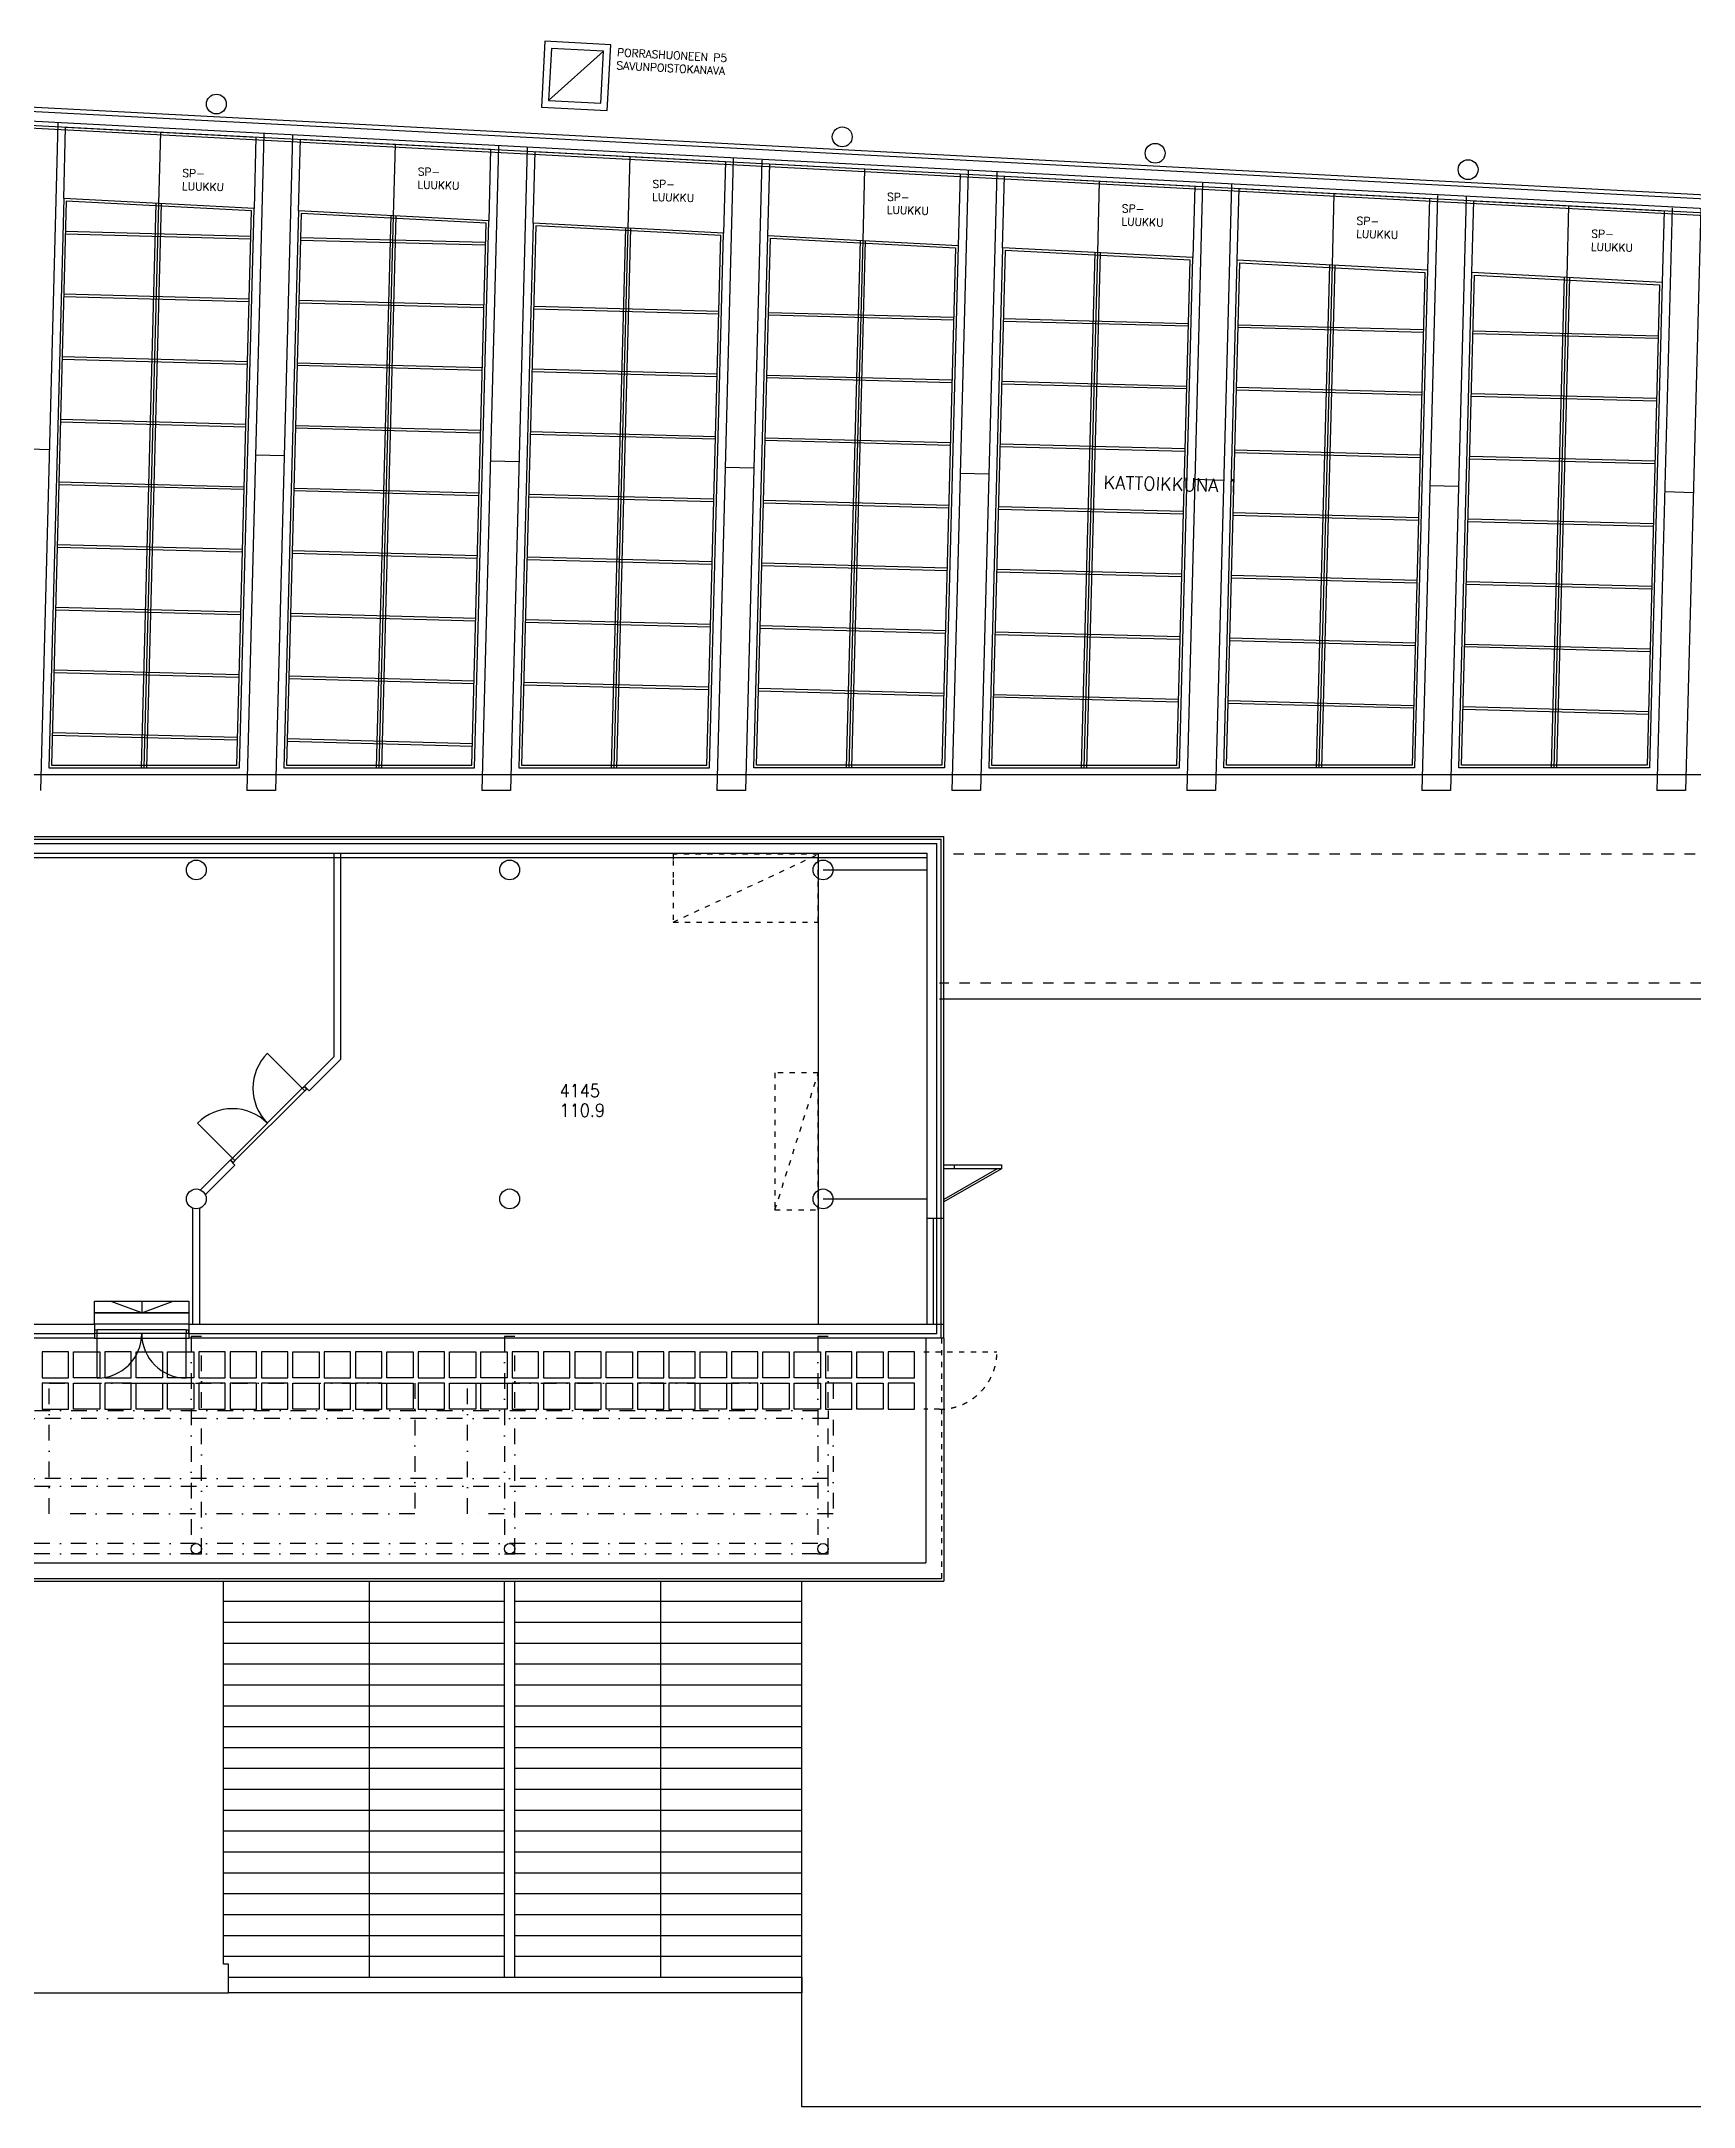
# Model space of a CAD drawing. Extents: x -405 to 153754, y -2585 to 66147.
# Drawn here: x 87033 to 118671, y -2585 to 36969 of the extents above; entities that cross this region are included whole.
import ezdxf

# ---------------------------------------------------------------- set-up
doc = ezdxf.new("R2010")
doc.units = 0
doc.header["$LTSCALE"] = 100
doc.header["$MEASUREMENT"] = 0
for name, pattern in [('KEL', [2.25, 1, -1.25]), ('KL', [4, 2, -2]), ('PKL', [7, 3, -2, 0, -2])]:
    doc.linetypes.add(name, pattern=pattern)
doc.layers.get('0').update_dxf_attribs({"linetype": 'CONTINUOUS'})
for name, color, linetype in [('ART1100T0', 7, 'CONTINUOUS'), ('ART1100T3', 7, 'CONTINUOUS'), ('ART1100TB', 7, 'CONTINUOUS'), ('ART2300T0', 7, 'CONTINUOUS'), ('fm_omat', 7, 'CONTINUOUS'), ('M00402', 7, 'CONTINUOUS'), ('M06001', 7, 'CONTINUOUS'), ('M06037', 8, 'CONTINUOUS'), ('M06051', 3, 'CONTINUOUS')]:
    doc.layers.add(name, color=color, linetype=linetype)
doc.styles.add('ROMANS', font='romans.shx')
doc.styles.get("Standard").update_dxf_attribs({"font": 'simplex.shx'})

# ---------------------------------------------------------------- blocks, each defined once
blk = doc.blocks.new('Apilari_01')
at = {"layer": 'M06001'}
blk.add_circle((0, 0), 0.5, dxfattribs=at)
blk = doc.blocks.new('TALOTIKKAAT')
for p, q in [((-38, 1100), (-673, 0)), ((-38, 1020), (-626, 0)), ((-38, 200), (38, 200))]:
    blk.add_line(p, q)
blk.add_lwpolyline([(-38, 0), (38, 0), (38, 1100), (-38, 1100)], close=True)
blk = doc.blocks.new('aioa_huone')
at = {"layer": 'ART1100T0', "width": 0.9}
blk.add_attdef('HNENUM', (56, 73), '', height=250, dxfattribs=at)
at = {"layer": 'ART1100T3', "width": 0.9}
blk.add_attdef('HNEALA', (56, -302), '', height=250, dxfattribs=at)

msp = doc.modelspace()

# ---------------------------------------------------------------- linework, layer by layer
at = {"layer": 'fm_omat'}
for p, q in [((102000, 21100), (103995, 21100)), ((102000, 14800), (103995, 14800))]:
    msp.add_line(p, q, dxfattribs=at)
at = {"layer": 'M00402'}
for p, q in [((96746, 35834), (97797, 36780)), ((87350, 35402), (87015, 22620)), ((91294, 35195), (90965, 22620)), ((91844, 35166), (91515, 22620)), ((95788, 34960), (95465, 22620)), ((96338, 34931), (96015, 22620)), ((100282, 34724), (99965, 22620)), ((100831, 34695), (100515, 22620)), ((104776, 34489), (104465, 22620)), ((105325, 34460), (105015, 22620)), ((109269, 34253), (108965, 22620)), ((109819, 34224), (109515, 22620)), ((113763, 34018), (113465, 22620)), ((114313, 33989), (114015, 22620)), ((118257, 33782), (117965, 22620)), ((118807, 33753), (118515, 22620)), ((86636, 29169), (87186, 29155)), ((91133, 29052), (91683, 29037)), ((95630, 28934), (96180, 28919)), ((100127, 28816), (100677, 28802)), ((104624, 28698), (105174, 28684)), ((109121, 28581), (109671, 28566)), ((113618, 28463), (114168, 28448)), ((118115, 28345), (118665, 28331)), ((135973, 22920), (73523, 22920)), ((91515, 22620), (90965, 22620)), ((96015, 22620), (95465, 22620)), ((100515, 22620), (99965, 22620)), ((105015, 22620), (104465, 22620)), ((109515, 22620), (108965, 22620)), ((114015, 22620), (113465, 22620)), ((118515, 22620), (117965, 22620)), ((104230, 18630), (144697, 18630)), ((88050, 12130), (89860, 12130)), ((103967, 12130), (103967, 7830)), ((104315, 12130), (104315, 7481)), ((62970, 7830), (103967, 7830)), ((62970, 7530), (104267, 7530)), ((62970, 7481), (104315, 7481)), ((93315, -105), (93315, 7481)), ((95900, -105), (95900, 7481)), ((96100, -105), (96100, 7481)), ((98895, -105), (98895, 7481)), ((90520, 7095), (95900, 7095)), ((96100, 7095), (101585, 7095)), ((90520, 6695), (95900, 6695)), ((96100, 6695), (101585, 6695)), ((90520, 6295), (95900, 6295)), ((96100, 6295), (101585, 6295)), ((90520, 5895), (95900, 5895)), ((96100, 5895), (101585, 5895)), ((90520, 5495), (95900, 5495)), ((96100, 5495), (101585, 5495)), ((90520, 5095), (95900, 5095)), ((96100, 5095), (101585, 5095)), ((90520, 4695), (95900, 4695)), ((96100, 4695), (101585, 4695)), ((90520, 4295), (95900, 4295)), ((96100, 4295), (101585, 4295)), ((90520, 3895), (95900, 3895)), ((96100, 3895), (101585, 3895)), ((90520, 3495), (95900, 3495)), ((96100, 3495), (101585, 3495)), ((90520, 3095), (95900, 3095)), ((96100, 3095), (101585, 3095)), ((90520, 2695), (95900, 2695)), ((96100, 2695), (101585, 2695)), ((90520, 2295), (95900, 2295)), ((96100, 2295), (101585, 2295)), ((90520, 1895), (95900, 1895)), ((96100, 1895), (101585, 1895)), ((90520, 1495), (95900, 1495)), ((96100, 1495), (101585, 1495)), ((90520, 1095), (95900, 1095)), ((96100, 1095), (101585, 1095)), ((90520, 695), (95900, 695)), ((96100, 695), (101585, 695)), ((90520, 295), (95900, 295)), ((96100, 295), (101585, 295))]:
    msp.add_line(p, q, dxfattribs=at)
at = {"layer": 'M00402', "linetype": 'KEL'}
for p, q in [((99130, 20100), (101910, 21400)), ((101080, 14590), (101910, 17215)), ((104267, 12130), (104267, 7530))]:
    msp.add_line(p, q, dxfattribs=at)
at = {"layer": 'M00402', "linetype": 'KL'}
for p, q in [((137897, 21400), (104315, 21400)), ((144412, 18930), (104230, 18930))]:
    msp.add_line(p, q, dxfattribs=at)
at = {"layer": 'M00402', "linetype": 'PKL'}
for p, q in [((101900, 8200), (66100, 8200)), ((101900, 8000), (66100, 8000))]:
    msp.add_line(p, q, dxfattribs=at)
at = {"layer": 'M00402', "linetype": 'KEL'}
for points in [[(99130, 20917), (99130, 20100), (101909, 20100), (101909, 21400), (99130, 21400), (99130, 21283)], [(101910, 17215), (101080, 17215), (101080, 14590), (101910, 14590)]]:
    msp.add_lwpolyline(points, close=True, dxfattribs=at)
at = {"layer": 'M00402'}
for points in [[(87050, 11371), (87550, 11371), (87550, 11871), (87050, 11871)], [(88150, 11371), (87650, 11371), (87650, 11871), (88150, 11871)], [(88250, 11371), (88750, 11371), (88750, 11871), (88250, 11871)], [(89350, 11371), (88850, 11371), (88850, 11871), (89350, 11871)], [(89950, 11371), (89450, 11371), (89450, 11871), (89950, 11871)], [(90050, 11371), (90550, 11371), (90550, 11871), (90050, 11871)], [(90650, 11371), (91150, 11371), (91150, 11871), (90650, 11871)], [(91250, 11371), (91750, 11371), (91750, 11871), (91250, 11871)], [(92350, 11371), (91850, 11371), (91850, 11871), (92350, 11871)], [(92450, 11371), (92950, 11371), (92950, 11871), (92450, 11871)], [(93050, 11371), (93550, 11371), (93550, 11871), (93050, 11871)], [(94150, 11371), (93650, 11371), (93650, 11871), (94150, 11871)], [(94250, 11371), (94750, 11371), (94750, 11871), (94250, 11871)], [(95350, 11371), (94850, 11371), (94850, 11871), (95350, 11871)], [(95950, 11371), (95450, 11371), (95450, 11871), (95950, 11871)], [(96050, 11371), (96550, 11371), (96550, 11871), (96050, 11871)], [(96650, 11371), (97150, 11371), (97150, 11871), (96650, 11871)], [(97250, 11371), (97750, 11371), (97750, 11871), (97250, 11871)], [(98350, 11371), (97850, 11371), (97850, 11871), (98350, 11871)], [(98450, 11371), (98950, 11371), (98950, 11871), (98450, 11871)], [(99050, 11371), (99550, 11371), (99550, 11871), (99050, 11871)], [(100150, 11371), (99650, 11371), (99650, 11871), (100150, 11871)], [(100250, 11371), (100750, 11371), (100750, 11871), (100250, 11871)], [(101350, 11371), (100850, 11371), (100850, 11871), (101350, 11871)], [(101950, 11371), (101450, 11371), (101450, 11871), (101950, 11871)], [(102050, 11371), (102550, 11371), (102550, 11871), (102050, 11871)], [(103150, 11371), (102650, 11371), (102650, 11871), (103150, 11871)], [(103250, 11371), (103750, 11371), (103750, 11871), (103250, 11871)], [(87050, 10771), (87550, 10771), (87550, 11271), (87050, 11271)], [(88150, 10771), (87650, 10771), (87650, 11271), (88150, 11271)], [(88250, 10771), (88750, 10771), (88750, 11271), (88250, 11271)], [(89350, 10771), (88850, 10771), (88850, 11271), (89350, 11271)], [(89950, 10771), (89450, 10771), (89450, 11271), (89950, 11271)], [(90050, 10771), (90550, 10771), (90550, 11271), (90050, 11271)], [(90650, 10771), (91150, 10771), (91150, 11271), (90650, 11271)], [(91250, 10771), (91750, 10771), (91750, 11271), (91250, 11271)], [(92350, 10771), (91850, 10771), (91850, 11271), (92350, 11271)], [(92450, 10771), (92950, 10771), (92950, 11271), (92450, 11271)], [(93050, 10771), (93550, 10771), (93550, 11271), (93050, 11271)], [(94150, 10771), (93650, 10771), (93650, 11271), (94150, 11271)], [(94250, 10771), (94750, 10771), (94750, 11271), (94250, 11271)], [(95350, 10771), (94850, 10771), (94850, 11271), (95350, 11271)], [(95950, 10771), (95450, 10771), (95450, 11271), (95950, 11271)], [(96050, 10771), (96550, 10771), (96550, 11271), (96050, 11271)], [(96650, 10771), (97150, 10771), (97150, 11271), (96650, 11271)], [(97250, 10771), (97750, 10771), (97750, 11271), (97250, 11271)], [(98350, 10771), (97850, 10771), (97850, 11271), (98350, 11271)], [(98450, 10771), (98950, 10771), (98950, 11271), (98450, 11271)], [(99050, 10771), (99550, 10771), (99550, 11271), (99050, 11271)], [(100150, 10771), (99650, 10771), (99650, 11271), (100150, 11271)], [(100250, 10771), (100750, 10771), (100750, 11271), (100250, 11271)], [(101350, 10771), (100850, 10771), (100850, 11271), (101350, 11271)], [(101950, 10771), (101450, 10771), (101450, 11271), (101950, 11271)], [(102050, 10771), (102550, 10771), (102550, 11271), (102050, 11271)], [(103150, 10771), (102650, 10771), (102650, 11271), (103150, 11271)], [(103250, 10771), (103750, 10771), (103750, 11271), (103250, 11271)], [(90615, -105), (101595, -105), (101595, -405), (90615, -405)]]:
    msp.add_lwpolyline(points, close=True, dxfattribs=at)
at = {"layer": 'M00402', "linetype": 'PKL'}
for points in [[(89900, 8000), (90100, 8000), (90100, 12165), (89900, 12165)], [(95900, 8000), (96100, 8000), (96100, 12165), (95900, 12165)], [(101900, 8000), (102100, 8000), (102100, 12165), (101900, 12165)], [(94185, 8771), (87185, 8771), (87185, 11271), (94185, 11271)], [(102195, 8771), (95195, 8771), (95195, 11271), (102195, 11271)], [(65900, 10746), (102100, 10746), (102100, 10596), (65900, 10596)], [(65900, 9296), (102100, 9296), (102100, 9446), (65900, 9446)]]:
    msp.add_lwpolyline(points, close=True, dxfattribs=at)
at = {"layer": 'M00402', "linetype": 'KEL'}
msp.add_lwpolyline([(103930, 11871), (105330, 11871, -0.414214), (104230, 10771), (103930, 10771)], format="xyb", dxfattribs=at)
at = {"layer": 'M00402'}
for points in [[(77480, 7481), (77480, 145), (77385, 145), (77385, -405), (90615, -405), (90615, 145), (90520, 145), (90520, 7481)], [(119005, -2585), (101595, -2585), (101595, 7481)]]:
    msp.add_lwpolyline(points, dxfattribs=at)
at = {"layer": 'M06001'}
for p, q in [((65664, 36421), (141271, 32459)), ((65667, 36471), (141223, 32512)), ((65672, 36556), (141143, 32601)), ((65681, 36741), (140968, 32795)), ((89284, 33863), (89319, 35232)), ((93778, 33628), (93814, 34996)), ((98272, 33392), (98308, 34761)), ((102766, 33157), (102802, 34525)), ((107260, 32921), (107295, 34290)), ((111753, 32686), (111788, 34054)), ((88951, 23059), (89234, 33866)), ((89001, 23058), (89284, 33863)), ((89051, 23057), (89334, 33861)), ((93452, 23059), (93728, 33631)), ((93502, 23058), (93778, 33628)), ((93551, 23057), (93828, 33625)), ((116247, 32450), (116283, 33819)), ((87494, 33280), (91042, 33188)), ((87496, 33330), (91043, 33238)), ((97952, 23059), (98222, 33395)), ((98002, 23058), (98272, 33392)), ((98052, 23057), (98322, 33390)), ((91991, 33163), (95539, 33070)), ((91993, 33213), (95540, 33120)), ((102451, 23059), (102716, 33160)), ((102501, 23058), (102766, 33157)), ((102551, 23057), (102816, 33154)), ((106951, 23059), (107210, 32924)), ((107001, 23058), (107260, 32921)), ((107051, 23057), (107310, 32919)), ((111451, 23059), (111704, 32689)), ((111501, 23058), (111753, 32686)), ((111551, 23057), (111803, 32683)), ((115951, 23059), (116197, 32453)), ((116001, 23058), (116247, 32450)), ((116051, 23057), (116297, 32448)), ((87463, 32081), (91010, 31988)), ((87464, 32131), (91011, 32038)), ((91960, 31963), (95507, 31870)), ((91961, 32013), (95508, 31920)), ((96457, 31845), (100004, 31753)), ((96458, 31895), (100005, 31802)), ((100954, 31728), (104501, 31635)), ((100955, 31778), (104502, 31685)), ((105452, 31660), (108999, 31567)), ((105450, 31610), (108998, 31517)), ((109947, 31492), (113495, 31399)), ((109949, 31542), (113496, 31449)), ((114444, 31374), (117992, 31281)), ((114446, 31424), (117993, 31331)), ((87431, 30881), (90979, 30788)), ((87433, 30931), (90980, 30838)), ((91928, 30764), (95476, 30671)), ((91930, 30814), (95477, 30721)), ((96425, 30646), (99973, 30553)), ((96427, 30696), (99974, 30603)), ((100922, 30528), (104470, 30435)), ((100924, 30578), (104471, 30485)), ((105420, 30460), (108968, 30367)), ((105419, 30410), (108966, 30317)), ((109916, 30293), (113463, 30200)), ((109917, 30343), (113465, 30250)), ((114413, 30175), (117960, 30082)), ((114414, 30225), (117961, 30132)), ((87400, 29682), (90947, 29589)), ((87401, 29732), (90949, 29639)), ((91897, 29564), (95444, 29471)), ((91898, 29614), (95446, 29521)), ((96394, 29446), (99941, 29353)), ((96395, 29496), (99943, 29403)), ((100891, 29328), (104438, 29236)), ((100892, 29378), (104440, 29286)), ((105388, 29211), (108935, 29118)), ((105389, 29261), (108936, 29168)), ((109885, 29093), (113432, 29000)), ((109886, 29143), (113433, 29050)), ((114381, 28975), (117929, 28882)), ((114383, 29025), (117930, 28932)), ((87369, 28482), (90916, 28389)), ((87370, 28532), (90917, 28439)), ((91866, 28364), (95413, 28271)), ((91867, 28414), (95414, 28321)), ((96363, 28247), (99910, 28154)), ((96364, 28297), (99911, 28204)), ((100860, 28129), (104407, 28036)), ((100861, 28179), (104408, 28086)), ((105356, 28011), (108903, 27918)), ((105357, 28061), (108905, 27968)), ((109853, 27893), (113400, 27800)), ((109854, 27943), (113402, 27850)), ((114350, 27776), (117897, 27683)), ((114351, 27826), (117899, 27733)), ((87339, 27333), (90886, 27240)), ((87337, 27283), (90885, 27190)), ((91834, 27165), (95381, 27072)), ((91836, 27215), (95383, 27122)), ((96331, 27047), (99878, 26954)), ((96332, 27097), (99880, 27004)), ((100828, 26929), (104375, 26836)), ((100829, 26979), (104377, 26886)), ((105325, 26812), (108872, 26719)), ((105326, 26862), (108873, 26769)), ((109822, 26694), (113369, 26601)), ((109823, 26744), (113370, 26651)), ((114319, 26576), (117866, 26483)), ((114320, 26626), (117867, 26533)), ((87307, 26133), (90854, 26040)), ((87306, 26083), (90853, 25990)), ((91803, 25965), (95350, 25872)), ((91804, 26015), (95351, 25922)), ((96300, 25847), (99847, 25755)), ((96301, 25897), (99848, 25805)), ((100797, 25730), (104344, 25637)), ((100798, 25780), (104345, 25687)), ((105293, 25612), (108841, 25519)), ((105295, 25662), (108842, 25569)), ((109790, 25494), (113338, 25401)), ((109792, 25544), (113339, 25451)), ((114287, 25376), (117835, 25284)), ((114289, 25426), (117836, 25334)), ((87276, 24933), (90823, 24840)), ((87274, 24883), (90822, 24790)), ((91771, 24766), (95319, 24673)), ((91773, 24816), (95320, 24723)), ((96268, 24648), (99816, 24555)), ((96270, 24698), (99817, 24605)), ((100765, 24530), (104313, 24437)), ((100767, 24580), (104314, 24487)), ((105262, 24412), (108809, 24319)), ((105263, 24462), (108810, 24369)), ((109759, 24295), (113306, 24202)), ((109760, 24345), (113307, 24252)), ((114256, 24177), (117803, 24084)), ((114257, 24227), (117804, 24134)), ((87244, 23734), (90792, 23641)), ((87243, 23684), (90790, 23591)), ((91740, 23566), (95287, 23473)), ((91741, 23616), (95289, 23523)), ((67100, 21740), (104315, 21740)), ((67100, 21690), (104265, 21690)), ((67100, 21605), (104180, 21605)), ((67100, 21420), (103995, 21420)), ((92638, 17530), (92638, 21420)), ((92768, 17476), (92768, 21420)), ((103995, 12400), (103995, 21420)), ((104180, 12215), (104180, 21605)), ((104265, 12130), (104265, 21690)), ((104315, 12130), (104315, 21740)), ((92070, 16962), (92638, 17530)), ((92162, 16870), (92768, 17476)), ((92070, 16962), (92162, 16870)), ((90080, 14972), (90649, 15540)), ((90172, 14880), (90740, 15449)), ((90649, 15540), (90740, 15449)), ((89935, 12400), (89935, 14621)), ((90065, 12400), (90065, 14621)), ((103995, 14430), (104315, 14430)), ((104113, 12400), (104113, 14430)), ((64180, 12400), (88050, 12400)), ((88050, 12400), (88050, 12130)), ((89860, 12400), (89860, 12130)), ((89860, 12400), (103995, 12400)), ((103995, 12400), (104315, 12400)), ((88050, 12215), (64180, 12215)), ((88050, 12130), (64180, 12130)), ((104180, 12215), (89860, 12215)), ((104315, 12130), (89860, 12130))]:
    msp.add_line(p, q, dxfattribs=at)
for points in [[(96610, 35711), (97868, 35645), (97934, 36903), (96676, 36969)], [(96746, 35834), (97745, 35782), (97797, 36780), (96799, 36832)], [(87177, 23058), (90826, 23058), (91107, 33768), (87462, 33959)], [(87177, 23058), (90826, 23058), (91107, 33768), (87462, 33959)], [(87228, 23108), (90778, 23108), (91056, 33721), (87511, 33906)], [(91677, 23058), (95326, 23058), (95601, 33532), (91956, 33723)], [(91677, 23058), (95326, 23058), (95601, 33532), (91956, 33723)], [(91728, 23108), (95278, 23108), (95549, 33485), (92005, 33671)], [(96177, 23058), (99826, 23058), (100095, 33297), (96450, 33488)], [(96177, 23058), (99826, 23058), (100095, 33297), (96450, 33488)], [(96228, 23108), (99778, 23108), (100043, 33250), (96498, 33435)], [(100944, 33252), (104588, 33061), (104326, 23058), (100677, 23058)], [(100944, 33252), (104588, 33061), (104326, 23058), (100677, 23058)], [(100992, 33200), (104537, 33014), (104277, 23108), (100728, 23108)], [(105176, 23058), (108826, 23058), (109082, 32826), (105437, 33017)], [(105176, 23058), (108826, 23058), (109082, 32826), (105437, 33017)], [(105228, 23108), (108777, 23108), (109031, 32779), (105486, 32964)], [(113576, 32590), (113326, 23058), (109676, 23058), (109931, 32781)], [(113576, 32590), (113326, 23058), (109676, 23058), (109931, 32781)], [(113525, 32543), (113278, 23108), (109728, 23108), (109980, 32729)], [(114425, 32546), (118070, 32355), (117826, 23058), (114177, 23058)], [(114425, 32546), (118070, 32355), (117826, 23058), (114177, 23058)], [(114474, 32493), (118018, 32307), (117778, 23108), (114228, 23108)]]:
    msp.add_lwpolyline(points, close=True, dxfattribs=at)
for points in [[(87462, 33959), (87496, 35327), (91141, 35136), (91107, 33768)], [(91956, 33723), (91992, 35092), (95636, 34901), (95601, 33532)], [(96450, 33488), (96486, 34856), (100130, 34665), (100095, 33297)], [(100944, 33252), (100979, 34621), (104624, 34430), (104588, 33061)], [(105437, 33017), (105473, 34385), (109118, 34194), (109082, 32826)], [(109931, 32781), (109965, 34150), (113610, 33959), (113576, 32590)], [(114425, 32546), (114461, 33914), (118106, 33723), (118070, 32355)]]:
    msp.add_lwpolyline(points, dxfattribs=at)
for centre in [(90000, 8100), (96000, 8100), (102000, 8100)]:
    msp.add_circle(centre, 100, dxfattribs=at)
at = {"layer": 'M06037'}
for p, q in [((71339, 36525), (138505, 33004)), ((101910, 21420), (101910, 12400)), ((70942, 21340), (103995, 21340)), ((88955, 12620), (88350, 12840)), ((88955, 12840), (88955, 12620)), ((88955, 12620), (89560, 12840))]:
    msp.add_line(p, q, dxfattribs=at)
for points in [[(88050, 12840), (89860, 12840), (89860, 12620), (88050, 12620)], [(88050, 12620), (89860, 12620), (89860, 12400), (88050, 12400)]]:
    msp.add_lwpolyline(points, close=True, dxfattribs=at)
at = {"layer": 'M06051'}
for p, q in [((91359, 17588), (92028, 16919)), ((90691, 15583), (92028, 16919)), ((92077, 16870), (90740, 15533)), ((92028, 16919), (92063, 16955)), ((92028, 16919), (92077, 16870)), ((92063, 16955), (92112, 16905)), ((92112, 16905), (92077, 16870)), ((90022, 16251), (90691, 15583)), ((90656, 15548), (90691, 15583)), ((90705, 15498), (90656, 15548)), ((90740, 15533), (90691, 15583)), ((90740, 15533), (90705, 15498)), ((88060, 12220), (88060, 12290)), ((88060, 12290), (88105, 12290)), ((88105, 12220), (88105, 12290)), ((89805, 12290), (88105, 12290)), ((89805, 12290), (89805, 12220)), ((89805, 12290), (89850, 12290)), ((89850, 12290), (89850, 12220)), ((88105, 12220), (88060, 12220)), ((89805, 12220), (88105, 12220)), ((88105, 11369), (88105, 12220)), ((89850, 12220), (89805, 12220)), ((89805, 11369), (89805, 12220))]:
    msp.add_line(p, q, dxfattribs=at)
for centre, major_axis, start_param, end_param in [((92028, 16919), (668, 668), 1.570796, 3.141593), ((90691, 15583), (668, 668), 6.283185, 7.853982), ((88105, 12220), (601, 601), 3.926991, 5.497787), ((89805, 12220), (-601, 601), 0.785398, 2.356194)]:
    msp.add_ellipse(centre, major_axis=major_axis, ratio=1, start_param=start_param, end_param=end_param, dxfattribs=at)

# ---------------------------------------------------------------- block references
at = {"layer": 'ART1100TB', "linetype": 'KEL'}
msp.add_blockref('aioa_huone', (96901, 16675), dxfattribs=at).add_auto_attribs({'HNENUM': '4145', 'HNEALA': '110.9'})
at = {"layer": 'M06001', "xscale": 380, "yscale": 380, "zscale": 380}
for p in [(90384, 35767), (102368, 35139), (108359, 34825), (114351, 34511), (90000, 21100), (96000, 21100), (102000, 21100), (90000, 14800), (96000, 14800), (102000, 14800)]:
    msp.add_blockref('Apilari_01', p, dxfattribs=at)
at = {"layer": 'M06037', "xscale": -1, "rotation": 270}
msp.add_blockref('TALOTIKKAAT', (104315, 15415), dxfattribs=at)

# ---------------------------------------------------------------- texts
at = {"layer": 'ART2300T0', "width": 4261.4, "attachment_point": 1, "style": 'ROMANS'}
for s, insert, char_height, rotation in [('PORRASHUONEEN P5\\PSAVUNPOISTOKANAVA', (98062, 36833), 150, 357), ('SP-\\PLUUKKU', (89735, 34522), 150, 358.5), ('SP-\\PLUUKKU', (94243, 34549), 150, 358.5), ('SP-\\PLUUKKU', (98737, 34314), 150, 358.5), ('SP-\\PLUUKKU', (103230, 34067), 150, 358.5), ('SP-\\PLUUKKU', (107724, 33843), 150, 358.5), ('SP-\\PLUUKKU', (112218, 33607), 150, 358.5), ('SP-\\PLUUKKU', (116712, 33360), 150, 358.5), ('KATTOIKKUNA 1', (107375, 28648), 250, 358.5)]:
    msp.add_mtext(s, dxfattribs=dict(at, insert=insert, char_height=char_height, rotation=rotation))

doc.saveas('drawing.dxf')
